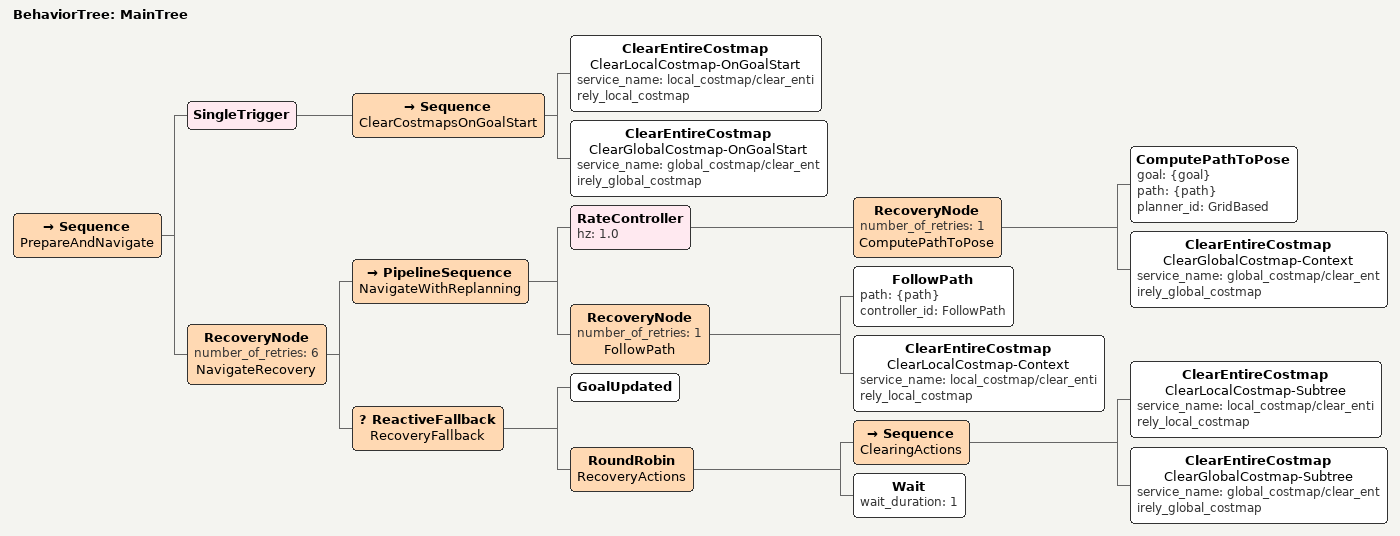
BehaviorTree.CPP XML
<!--
  DWB behavior tree. It keeps the same costmap-clearing behavior as the default
  tree and uses the standard FollowPath controller_id.
-->
<root main_tree_to_execute="MainTree">
  <BehaviorTree ID="MainTree">
    <Sequence name="PrepareAndNavigate">
      <SingleTrigger>
        <Sequence name="ClearCostmapsOnGoalStart">
          <ClearEntireCostmap
            name="ClearLocalCostmap-OnGoalStart"
            service_name="local_costmap/clear_entirely_local_costmap"/>
          <ClearEntireCostmap
            name="ClearGlobalCostmap-OnGoalStart"
            service_name="global_costmap/clear_entirely_global_costmap"/>
        </Sequence>
      </SingleTrigger>
      <RecoveryNode number_of_retries="6" name="NavigateRecovery">
        <PipelineSequence name="NavigateWithReplanning">
          <RateController hz="1.0">
            <RecoveryNode number_of_retries="1" name="ComputePathToPose">
              <ComputePathToPose goal="{goal}" path="{path}" planner_id="GridBased"/>
              <ClearEntireCostmap
                name="ClearGlobalCostmap-Context"
                service_name="global_costmap/clear_entirely_global_costmap"/>
            </RecoveryNode>
          </RateController>
          <RecoveryNode number_of_retries="1" name="FollowPath">
            <FollowPath path="{path}" controller_id="FollowPath"/>
            <ClearEntireCostmap
              name="ClearLocalCostmap-Context"
              service_name="local_costmap/clear_entirely_local_costmap"/>
          </RecoveryNode>
        </PipelineSequence>
        <ReactiveFallback name="RecoveryFallback">
          <GoalUpdated/>
          <RoundRobin name="RecoveryActions">
            <Sequence name="ClearingActions">
              <ClearEntireCostmap
                name="ClearLocalCostmap-Subtree"
                service_name="local_costmap/clear_entirely_local_costmap"/>
              <ClearEntireCostmap
                name="ClearGlobalCostmap-Subtree"
                service_name="global_costmap/clear_entirely_global_costmap"/>
            </Sequence>
            <Wait wait_duration="1"/>
          </RoundRobin>
        </ReactiveFallback>
      </RecoveryNode>
    </Sequence>
  </BehaviorTree>
</root>
